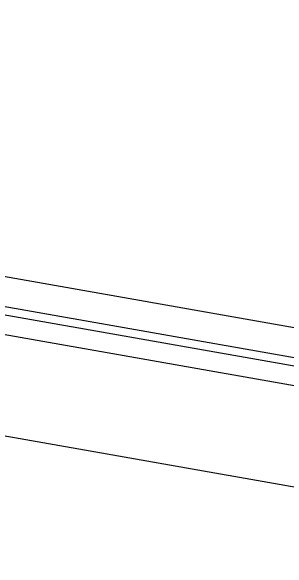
# Model space of a CAD drawing. Header units: inches. Extents: x -33163 to 19162, y -8858 to 30669.
# Drawn here: x -27972.088 to -27970, y -486.049 to -481.838 of the extents above; entities that cross this region are included whole.
import ezdxf

# ---------------------------------------------------------------- set-up
doc = ezdxf.new("R2010")
doc.units = ezdxf.units.IN
for name, color, linetype in [('PURLIN', 1, 'Continuous'), ('STLA', 12, 'Continuous'), ('TRIM', 4, 'Continuous')]:
    doc.layers.add(name, color=color, linetype=linetype)

msp = doc.modelspace()

# ---------------------------------------------------------------- linework, layer by layer
at = {"layer": 'PURLIN'}
for p, q in [((-27966.45428, -485.28385), (-27985.99385, -481.83849)), ((-27966.45428, -486.04921), (-27986.12474, -482.58077))]:
    msp.add_line(p, q, dxfattribs=at)
at = {"layer": 'STLA'}
for p, q in [((-27980.24159, -482.6401), (-27966.45428, -485.07117)), ((-27966.45428, -485.13464), (-27980.19089, -482.7125))]:
    msp.add_line(p, q, dxfattribs=at)
at = {"layer": 'TRIM'}
msp.add_line((-27978.05253, -482.79796), (-27967.21965, -484.70809), dxfattribs=at)

doc.saveas('drawing.dxf')
